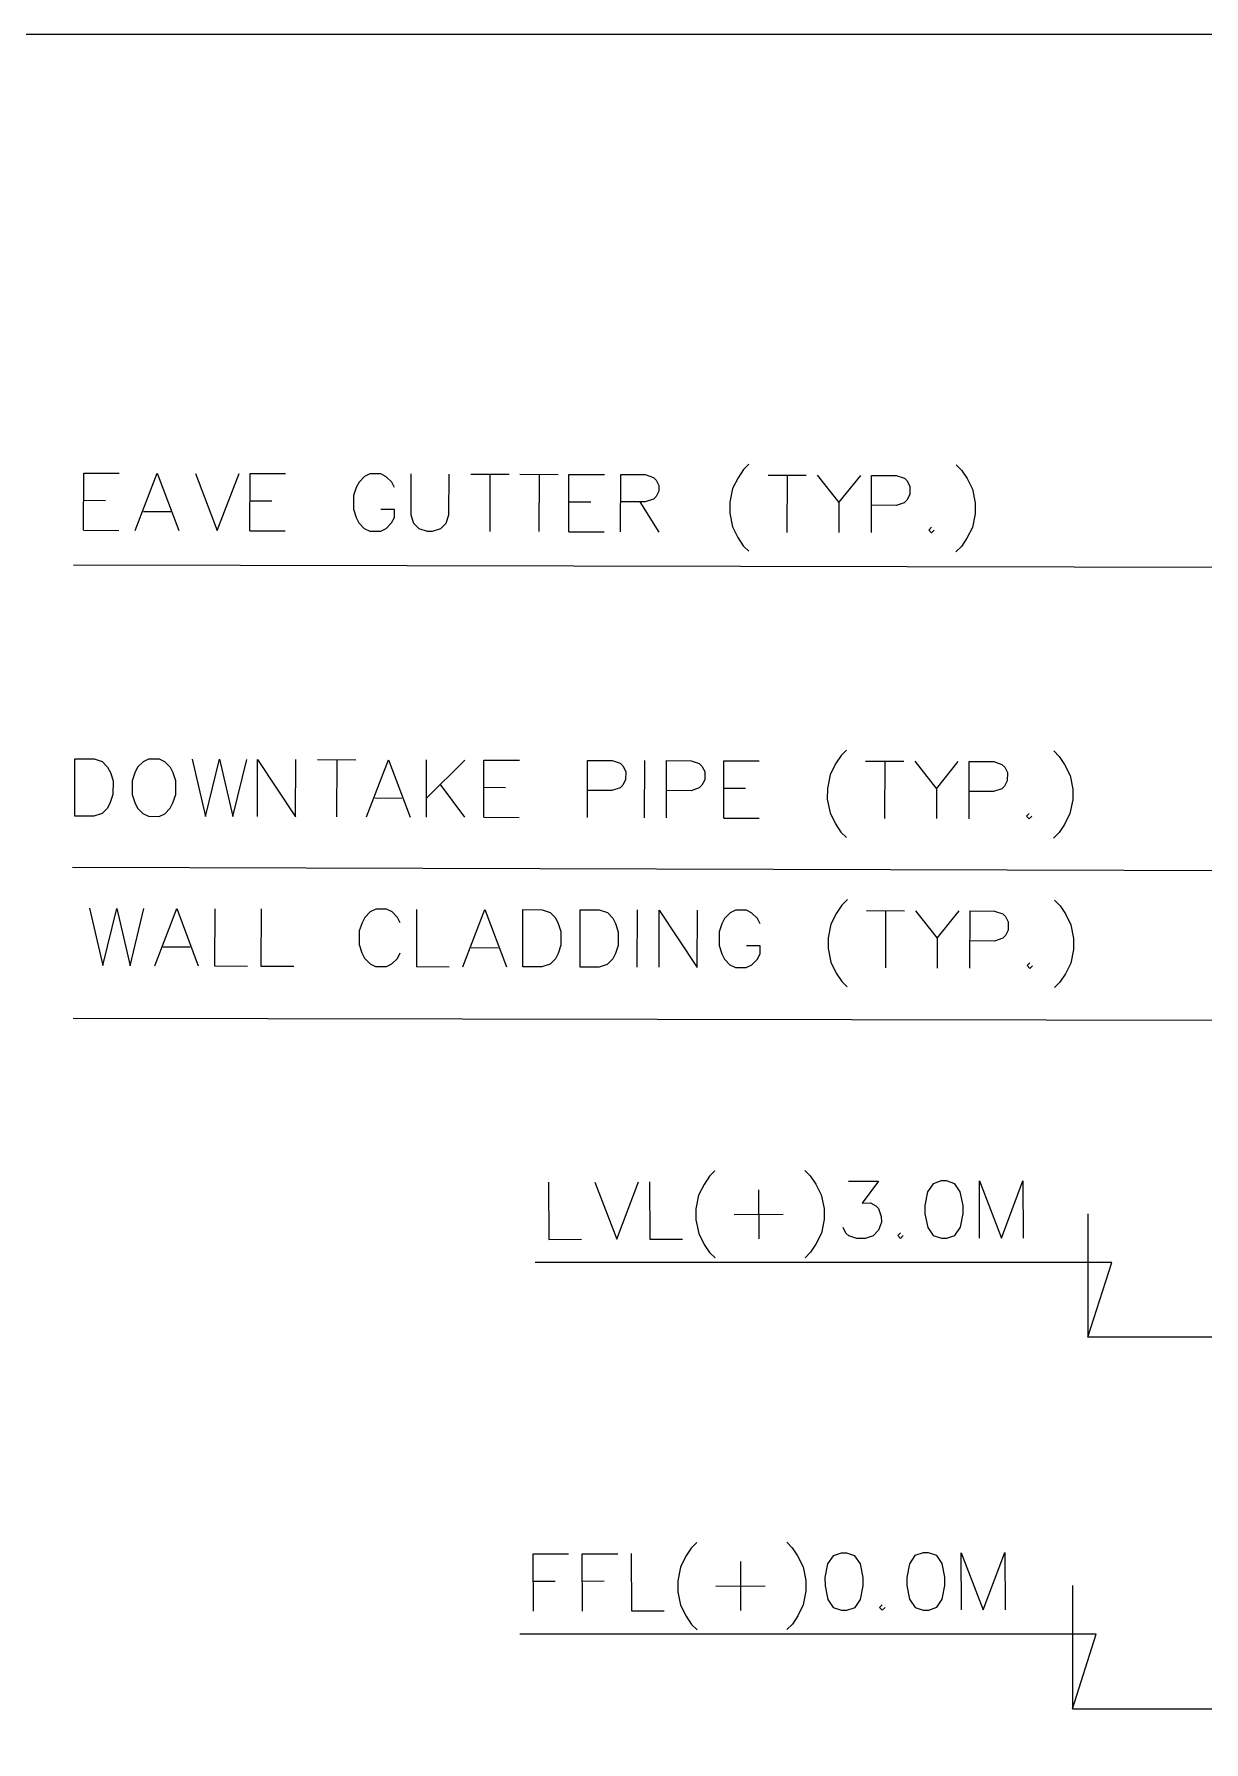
# Model space of a CAD drawing. Header units: millimetres. Extents: x 656141 to 1304589, y -54663 to 110742.
# Drawn here: x 1169772.06 to 1169789.46, y -13864.24 to -13838.84 of the extents above; entities that cross this region are included whole.
import ezdxf

# ---------------------------------------------------------------- set-up
doc = ezdxf.new("R2010")
doc.units = ezdxf.units.MM
doc.header["$LTSCALE"] = 0.35
doc.header["$MEASUREMENT"] = 0
doc.linetypes.add('CONTIN', pattern=[0, 0, 0])
doc.layers.get('0').update_dxf_attribs({"linetype": 'CONTIN'})

msp = doc.modelspace()

# ---------------------------------------------------------------- linework, layer by layer
at = {"color": 2, "linetype": 'Continuous', "lineweight": 15}
for p, q in [((1169778.556, -13845.387), (1169779.124, -13845.388)), ((1169778.84, -13845.388), (1169778.838, -13846.239)), ((1169779.286, -13845.389), (1169779.854, -13845.391)), ((1169779.57, -13845.39), (1169779.567, -13846.241)), ((1169782.976, -13845.4), (1169783.544, -13845.401)), ((1169783.26, -13845.401), (1169783.258, -13846.252)), ((1169772.797, -13845.775), (1169773.121, -13845.776)), ((1169773.688, -13845.94), (1169774.094, -13845.941)), ((1169775.27, -13845.783), (1169775.595, -13845.784)), ((1169780.015, -13845.797), (1169780.339, -13845.798)), ((1169781.069, -13845.8), (1169781.352, -13846.247)), ((1169784.029, -13845.808), (1169784.028, -13846.254)), ((1169772.796, -13846.221), (1169773.323, -13846.223)), ((1169775.269, -13846.229), (1169775.796, -13846.23)), ((1169780.013, -13846.243), (1169780.541, -13846.244)), ((1169776.277, -13849.632), (1169776.845, -13849.634)), ((1169776.561, -13849.633), (1169776.558, -13850.485)), ((1169777.897, -13850.489), (1169777.899, -13849.637)), ((1169778.467, -13849.639), (1169777.897, -13850.205)), ((1169781.141, -13850.498), (1169781.143, -13849.647)), ((1169784.428, -13849.656), (1169784.995, -13849.658)), ((1169784.712, -13849.657), (1169784.709, -13850.509)), ((1169778.101, -13850.003), (1169778.464, -13850.49)), ((1169777.127, -13850.203), (1169777.532, -13850.204)), ((1169778.749, -13850.045), (1169779.074, -13850.046)), ((1169782.318, -13850.056), (1169782.642, -13850.057)), ((1169785.481, -13850.065), (1169785.48, -13850.511)), ((1169778.748, -13850.491), (1169779.275, -13850.493)), ((1169782.317, -13850.502), (1169782.844, -13850.503)), ((1169781.031, -13852.721), (1169781.034, -13851.869)), ((1169784.44, -13851.879), (1169785.008, -13851.881)), ((1169784.724, -13851.88), (1169784.721, -13852.732)), ((1169785.493, -13852.288), (1169785.492, -13852.734)), ((1169773.976, -13852.416), (1169774.382, -13852.417)), ((1169778.559, -13852.43), (1169778.964, -13852.431))]:
    msp.add_line(p, q, dxfattribs=at)
at = {"color": 3, "linetype": 'Continuous', "lineweight": 5}
for p, q in [((1169790.035, -13846.775), (1169772.648, -13846.742)), ((1169791.236, -13851.292), (1169772.632, -13851.24)), ((1169791.352, -13853.516), (1169772.644, -13853.484))]:
    msp.add_line(p, q, dxfattribs=at)
at = {"color": 4, "linetype": 'Continuous', "lineweight": 5}
for p, q in [((1169782.835, -13856.031), (1169782.838, -13856.76)), ((1169782.472, -13856.397), (1169783.201, -13856.394)), ((1169782.566, -13861.561), (1169782.568, -13862.291)), ((1169779.484, -13861.854), (1169779.809, -13861.853)), ((1169780.214, -13861.852), (1169780.539, -13861.851)), ((1169782.202, -13861.927), (1169782.932, -13861.925))]:
    msp.add_line(p, q, dxfattribs=at)
at = {"color": 7, "linetype": 'Continuous', "lineweight": 5}
for p, q in [((1169792.683, -13858.223), (1169787.733, -13858.223)), ((1169787.504, -13863.752), (1169870.873, -13863.752))]:
    msp.add_line(p, q, dxfattribs=at)
at = {"linetype": 'Continuous', "lineweight": 5}
msp.add_lwpolyline([(1169894.444, -13838.841), (1169894.444, -13929.982), (1169760.375, -13929.982), (1169760.375, -13838.841)], close=True, dxfattribs=at)
at = {"color": 2, "linetype": 'Continuous', "lineweight": 15}
for points in [[(1169772.796, -13846.221), (1169772.798, -13845.37), (1169773.325, -13845.371)], [(1169773.566, -13846.224), (1169773.893, -13845.373), (1169774.215, -13846.226)], [(1169774.461, -13845.375), (1169774.782, -13846.227), (1169775.109, -13845.377)], [(1169775.269, -13846.229), (1169775.272, -13845.377), (1169775.799, -13845.379)], [(1169777.42, -13845.586), (1169777.38, -13845.505), (1169777.299, -13845.424), (1169777.218, -13845.383), (1169777.056, -13845.382), (1169776.975, -13845.423), (1169776.893, -13845.504), (1169776.852, -13845.584), (1169776.812, -13845.706), (1169776.811, -13845.909), (1169776.851, -13846.031), (1169776.891, -13846.112), (1169776.972, -13846.193), (1169777.053, -13846.234), (1169777.216, -13846.234), (1169777.297, -13846.194), (1169777.378, -13846.113), (1169777.419, -13846.032), (1169777.419, -13845.911), (1169777.216, -13845.91)], [(1169777.664, -13845.384), (1169777.662, -13845.992), (1169777.702, -13846.114), (1169777.783, -13846.195), (1169777.905, -13846.236), (1169777.986, -13846.237), (1169778.108, -13846.196), (1169778.189, -13846.116), (1169778.23, -13845.994), (1169778.232, -13845.386)], [(1169780.013, -13846.243), (1169780.016, -13845.391), (1169780.543, -13845.393)], [(1169780.784, -13846.245), (1169780.786, -13845.393), (1169781.151, -13845.394), (1169781.273, -13845.435), (1169781.313, -13845.476), (1169781.354, -13845.557), (1169781.353, -13845.638), (1169781.313, -13845.719), (1169781.272, -13845.76), (1169781.15, -13845.8), (1169780.785, -13845.799)], [(1169782.693, -13845.237), (1169782.611, -13845.318), (1169782.53, -13845.439), (1169782.448, -13845.601), (1169782.407, -13845.804), (1169782.407, -13845.966), (1169782.447, -13846.169), (1169782.527, -13846.331), (1169782.608, -13846.453), (1169782.689, -13846.534)], [(1169783.706, -13845.402), (1169784.029, -13845.808), (1169784.355, -13845.404)], [(1169784.515, -13846.256), (1169784.517, -13845.404), (1169784.882, -13845.405), (1169785.004, -13845.446), (1169785.044, -13845.487), (1169785.084, -13845.568), (1169785.084, -13845.69), (1169785.043, -13845.771), (1169785.003, -13845.811), (1169784.881, -13845.851), (1169784.516, -13845.85)], [(1169785.775, -13845.246), (1169785.856, -13845.327), (1169785.936, -13845.449), (1169786.017, -13845.612), (1169786.057, -13845.814), (1169786.056, -13845.977), (1169786.015, -13846.179), (1169785.934, -13846.341), (1169785.852, -13846.463), (1169785.771, -13846.543)], [(1169785.407, -13846.177), (1169785.366, -13846.218), (1169785.407, -13846.259), (1169785.447, -13846.218)], [(1169784.144, -13849.493), (1169784.063, -13849.574), (1169783.982, -13849.696), (1169783.9, -13849.858), (1169783.859, -13850.06), (1169783.858, -13850.222), (1169783.898, -13850.425), (1169783.979, -13850.588), (1169784.06, -13850.71), (1169784.141, -13850.791)], [(1169787.226, -13849.502), (1169787.307, -13849.584), (1169787.388, -13849.706), (1169787.468, -13849.868), (1169787.508, -13850.071), (1169787.508, -13850.233), (1169787.467, -13850.436), (1169787.385, -13850.598), (1169787.304, -13850.719), (1169787.222, -13850.8)], [(1169774.412, -13849.627), (1169774.612, -13850.479), (1169774.817, -13849.628), (1169775.017, -13850.48), (1169775.223, -13849.629)], [(1169775.382, -13850.481), (1169775.385, -13849.63), (1169775.95, -13850.483), (1169775.953, -13849.631)], [(1169777.004, -13850.486), (1169777.331, -13849.635), (1169777.653, -13850.488)], [(1169778.748, -13850.491), (1169778.751, -13849.64), (1169779.278, -13849.641)], [(1169780.289, -13850.496), (1169780.292, -13849.644), (1169780.656, -13849.645), (1169780.778, -13849.686), (1169780.818, -13849.727), (1169780.859, -13849.808), (1169780.858, -13849.93), (1169780.818, -13850.011), (1169780.777, -13850.051), (1169780.655, -13850.091), (1169780.29, -13850.09)], [(1169781.465, -13850.499), (1169781.468, -13849.648), (1169781.832, -13849.649), (1169781.954, -13849.69), (1169781.994, -13849.73), (1169782.035, -13849.811), (1169782.034, -13849.933), (1169781.994, -13850.014), (1169781.953, -13850.055), (1169781.831, -13850.095), (1169781.466, -13850.094)], [(1169782.317, -13850.502), (1169782.319, -13849.65), (1169782.846, -13849.652)], [(1169785.158, -13849.658), (1169785.481, -13850.065), (1169785.806, -13849.66)], [(1169785.966, -13850.512), (1169785.969, -13849.661), (1169786.334, -13849.662), (1169786.455, -13849.703), (1169786.496, -13849.743), (1169786.536, -13849.825), (1169786.535, -13849.946), (1169786.495, -13850.027), (1169786.454, -13850.068), (1169786.332, -13850.108), (1169785.967, -13850.107)], [(1169786.858, -13850.434), (1169786.818, -13850.474), (1169786.858, -13850.515), (1169786.899, -13850.475)], [(1169784.157, -13851.716), (1169784.075, -13851.797), (1169783.994, -13851.919), (1169783.912, -13852.081), (1169783.871, -13852.283), (1169783.871, -13852.445), (1169783.911, -13852.648), (1169783.991, -13852.811), (1169784.072, -13852.933), (1169784.153, -13853.014)], [(1169787.239, -13851.725), (1169787.319, -13851.807), (1169787.4, -13851.929), (1169787.481, -13852.091), (1169787.521, -13852.294), (1169787.52, -13852.456), (1169787.479, -13852.659), (1169787.398, -13852.821), (1169787.316, -13852.942), (1169787.235, -13853.023)], [(1169772.883, -13851.845), (1169773.083, -13852.697), (1169773.289, -13851.846), (1169773.489, -13852.699), (1169773.694, -13851.848)], [(1169773.854, -13852.7), (1169774.181, -13851.849), (1169774.503, -13852.702)], [(1169774.748, -13851.851), (1169774.746, -13852.702), (1169775.233, -13852.704)], [(1169775.438, -13851.853), (1169775.435, -13852.704), (1169775.922, -13852.706)], [(1169777.505, -13852.062), (1169777.465, -13851.98), (1169777.384, -13851.899), (1169777.303, -13851.858), (1169777.141, -13851.858), (1169777.06, -13851.898), (1169776.978, -13851.979), (1169776.938, -13852.06), (1169776.897, -13852.182), (1169776.896, -13852.384), (1169776.936, -13852.506), (1169776.977, -13852.587), (1169777.057, -13852.669), (1169777.138, -13852.709), (1169777.301, -13852.71), (1169777.382, -13852.67), (1169777.463, -13852.589), (1169777.504, -13852.508)], [(1169777.749, -13851.86), (1169777.747, -13852.711), (1169778.233, -13852.713)], [(1169778.436, -13852.713), (1169778.763, -13851.863), (1169779.085, -13852.715)], [(1169781.356, -13852.722), (1169781.358, -13851.87), (1169781.923, -13852.723), (1169781.926, -13851.872)], [(1169782.858, -13852.077), (1169782.818, -13851.996), (1169782.737, -13851.915), (1169782.656, -13851.874), (1169782.494, -13851.874), (1169782.412, -13851.914), (1169782.331, -13851.995), (1169782.29, -13852.076), (1169782.249, -13852.197), (1169782.249, -13852.4), (1169782.289, -13852.522), (1169782.329, -13852.603), (1169782.41, -13852.684), (1169782.491, -13852.725), (1169782.653, -13852.726), (1169782.735, -13852.685), (1169782.816, -13852.604), (1169782.857, -13852.523), (1169782.857, -13852.402), (1169782.654, -13852.401)], [(1169785.17, -13851.881), (1169785.493, -13852.288), (1169785.819, -13851.883)], [(1169785.979, -13852.735), (1169785.981, -13851.884), (1169786.346, -13851.885), (1169786.467, -13851.926), (1169786.508, -13851.967), (1169786.548, -13852.048), (1169786.548, -13852.169), (1169786.507, -13852.25), (1169786.466, -13852.291), (1169786.345, -13852.331), (1169785.98, -13852.33)], [(1169786.871, -13852.657), (1169786.83, -13852.697), (1169786.871, -13852.738), (1169786.911, -13852.698)]]:
    msp.add_lwpolyline(points, dxfattribs=at)
for points in [[(1169772.666, -13850.473), (1169772.668, -13849.622), (1169772.952, -13849.623), (1169773.073, -13849.663), (1169773.154, -13849.745), (1169773.195, -13849.826), (1169773.235, -13849.948), (1169773.234, -13850.15), (1169773.193, -13850.272), (1169773.152, -13850.353), (1169773.071, -13850.434), (1169772.949, -13850.474)], [(1169773.763, -13849.625), (1169773.682, -13849.665), (1169773.6, -13849.746), (1169773.56, -13849.827), (1169773.519, -13849.949), (1169773.518, -13850.151), (1169773.558, -13850.273), (1169773.599, -13850.354), (1169773.679, -13850.436), (1169773.76, -13850.476), (1169773.923, -13850.477), (1169774.004, -13850.437), (1169774.085, -13850.356), (1169774.126, -13850.275), (1169774.167, -13850.153), (1169774.167, -13849.95), (1169774.127, -13849.829), (1169774.087, -13849.748), (1169774.006, -13849.666), (1169773.925, -13849.625)], [(1169779.328, -13852.716), (1169779.331, -13851.864), (1169779.615, -13851.865), (1169779.736, -13851.906), (1169779.817, -13851.987), (1169779.857, -13852.069), (1169779.897, -13852.19), (1169779.897, -13852.393), (1169779.856, -13852.515), (1169779.815, -13852.596), (1169779.734, -13852.676), (1169779.612, -13852.717)], [(1169780.18, -13852.718), (1169780.182, -13851.867), (1169780.466, -13851.868), (1169780.588, -13851.909), (1169780.669, -13851.99), (1169780.709, -13852.071), (1169780.749, -13852.193), (1169780.748, -13852.396), (1169780.708, -13852.517), (1169780.667, -13852.598), (1169780.585, -13852.679), (1169780.464, -13852.719)]]:
    msp.add_lwpolyline(points, close=True, dxfattribs=at)
at = {"color": 4, "linetype": 'Continuous', "lineweight": 5}
for points in [[(1169782.186, -13855.749), (1169782.105, -13855.83), (1169782.024, -13855.952), (1169781.943, -13856.114), (1169781.904, -13856.317), (1169781.904, -13856.479), (1169781.945, -13856.682), (1169782.027, -13856.844), (1169782.108, -13856.965), (1169782.19, -13857.046)], [(1169783.524, -13855.745), (1169783.605, -13855.826), (1169783.687, -13855.947), (1169783.768, -13856.109), (1169783.809, -13856.312), (1169783.81, -13856.474), (1169783.77, -13856.677), (1169783.689, -13856.839), (1169783.609, -13856.961), (1169783.528, -13857.042)], [(1169779.713, -13855.918), (1169779.715, -13856.77), (1169780.202, -13856.768)], [(1169780.402, -13855.916), (1169780.729, -13856.767), (1169781.051, -13855.914)], [(1169781.213, -13855.914), (1169781.216, -13856.765), (1169781.702, -13856.764)], [(1169784.173, -13855.905), (1169784.619, -13855.904), (1169784.377, -13856.229), (1169784.499, -13856.228), (1169784.58, -13856.269), (1169784.62, -13856.309), (1169784.661, -13856.431), (1169784.662, -13856.512), (1169784.621, -13856.634), (1169784.541, -13856.715), (1169784.419, -13856.756), (1169784.297, -13856.756), (1169784.176, -13856.716), (1169784.135, -13856.676), (1169784.094, -13856.595)], [(1169786.122, -13856.751), (1169786.12, -13855.899), (1169786.447, -13856.75), (1169786.768, -13855.897), (1169786.771, -13856.749)], [(1169784.946, -13856.673), (1169784.905, -13856.714), (1169784.946, -13856.754), (1169784.987, -13856.714)], [(1169779.486, -13862.3), (1169779.483, -13861.449), (1169780.01, -13861.447)], [(1169780.216, -13862.298), (1169780.213, -13861.447), (1169780.74, -13861.445)], [(1169780.943, -13861.444), (1169780.946, -13862.296), (1169781.432, -13862.295)], [(1169781.916, -13861.279), (1169781.835, -13861.361), (1169781.754, -13861.483), (1169781.674, -13861.645), (1169781.634, -13861.848), (1169781.634, -13862.01), (1169781.675, -13862.213), (1169781.757, -13862.375), (1169781.838, -13862.496), (1169781.92, -13862.577)], [(1169783.254, -13861.275), (1169783.335, -13861.356), (1169783.417, -13861.478), (1169783.498, -13861.64), (1169783.54, -13861.842), (1169783.54, -13862.004), (1169783.5, -13862.207), (1169783.419, -13862.37), (1169783.339, -13862.492), (1169783.258, -13862.573)], [(1169785.852, -13862.282), (1169785.85, -13861.43), (1169786.177, -13862.281), (1169786.499, -13861.428), (1169786.501, -13862.28)], [(1169784.676, -13862.204), (1169784.636, -13862.245), (1169784.676, -13862.285), (1169784.717, -13862.244)]]:
    msp.add_lwpolyline(points, dxfattribs=at)
for points in [[(1169785.552, -13855.901), (1169785.43, -13855.942), (1169785.35, -13856.064), (1169785.31, -13856.267), (1169785.31, -13856.388), (1169785.351, -13856.591), (1169785.433, -13856.712), (1169785.554, -13856.753), (1169785.636, -13856.752), (1169785.757, -13856.711), (1169785.838, -13856.589), (1169785.878, -13856.387), (1169785.877, -13856.265), (1169785.836, -13856.062), (1169785.755, -13855.941), (1169785.633, -13855.901)], [(1169784.066, -13861.435), (1169783.944, -13861.476), (1169783.863, -13861.598), (1169783.823, -13861.801), (1169783.824, -13861.923), (1169783.865, -13862.125), (1169783.946, -13862.247), (1169784.068, -13862.287), (1169784.149, -13862.287), (1169784.271, -13862.246), (1169784.351, -13862.124), (1169784.391, -13861.921), (1169784.391, -13861.799), (1169784.35, -13861.597), (1169784.268, -13861.475), (1169784.147, -13861.435)], [(1169785.282, -13861.432), (1169785.161, -13861.473), (1169785.08, -13861.594), (1169785.04, -13861.797), (1169785.04, -13861.919), (1169785.081, -13862.122), (1169785.163, -13862.243), (1169785.285, -13862.283), (1169785.366, -13862.283), (1169785.487, -13862.242), (1169785.568, -13862.12), (1169785.608, -13861.917), (1169785.608, -13861.796), (1169785.566, -13861.593), (1169785.485, -13861.472), (1169785.363, -13861.431)]]:
    msp.add_lwpolyline(points, close=True, dxfattribs=at)
at = {"color": 7, "linetype": 'Continuous', "lineweight": 5}
for points in [[(1169787.733, -13856.388), (1169787.733, -13858.223), (1169788.088, -13857.112), (1169779.513, -13857.111)], [(1169787.504, -13861.919), (1169787.504, -13863.753), (1169787.859, -13862.642), (1169779.284, -13862.642)]]:
    msp.add_lwpolyline(points, dxfattribs=at)

doc.saveas('drawing.dxf')
